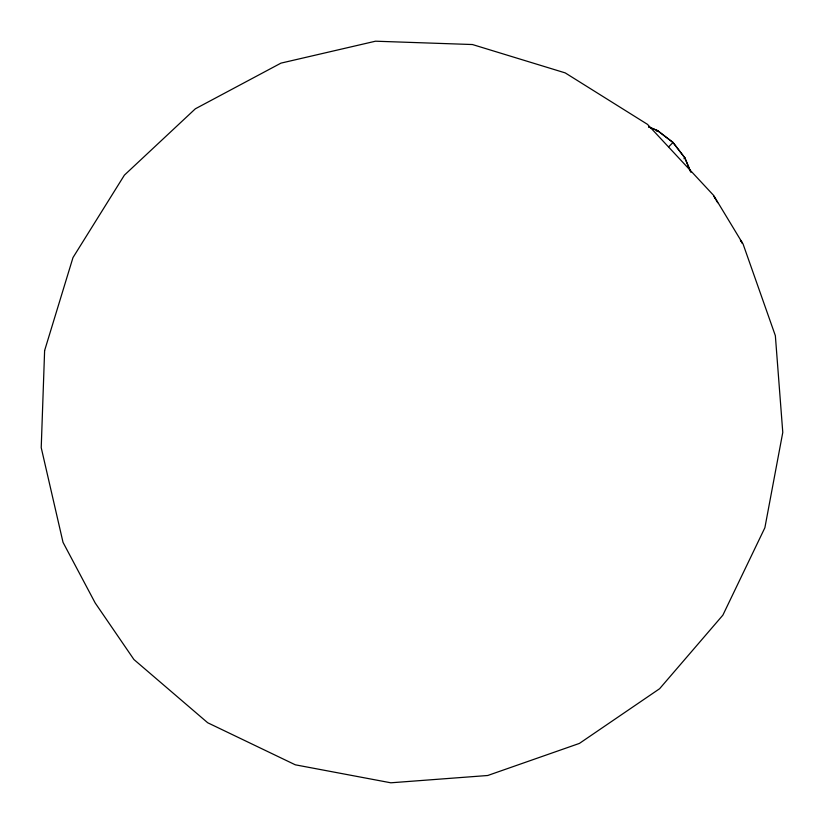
<?xml version="1.0" encoding="UTF-8"?>
<svg xmlns="http://www.w3.org/2000/svg" width="824" height="824" viewBox="0 0 824 824"><rect width="100%" height="100%" fill="white"/><g stroke="black" fill="none" stroke-linecap="round" stroke-linejoin="round"><path stroke-width="1.24" d="M656.81 131.5L657.645 130.666L673.023 142.48L684.837 157.847L690.924 172.35M668.779 146.713L673.023 142.48L684.837 157.847L690.419 171.268M683.992 158.692L684.837 157.847M648.704 126.937L657.645 130.666L673.012 142.49M648.725 126.917L657.645 130.666M740.385 240.248L742.506 243.358L740.941 240.979M717.653 202.683L714.006 196.277L715.191 198.481M44.62 350.54L41.221 447.669L63.026 542.357L95.172 602.941L133.931 659.53L207.7 722.761L295.322 764.816L390.834 782.8L487.736 775.497L579.406 743.413L659.602 688.73L722.864 615.168L764.878 527.741L782.779 432.415L775.353 335.677L743.104 244.12L713.605 195.381L647.468 124.342L565.212 72.893L472.451 44.537L375.517 41.2L280.994 63.118L195.35 108.799L124.403 175.131L72.986 257.582L44.62 350.54"/></g></svg>
